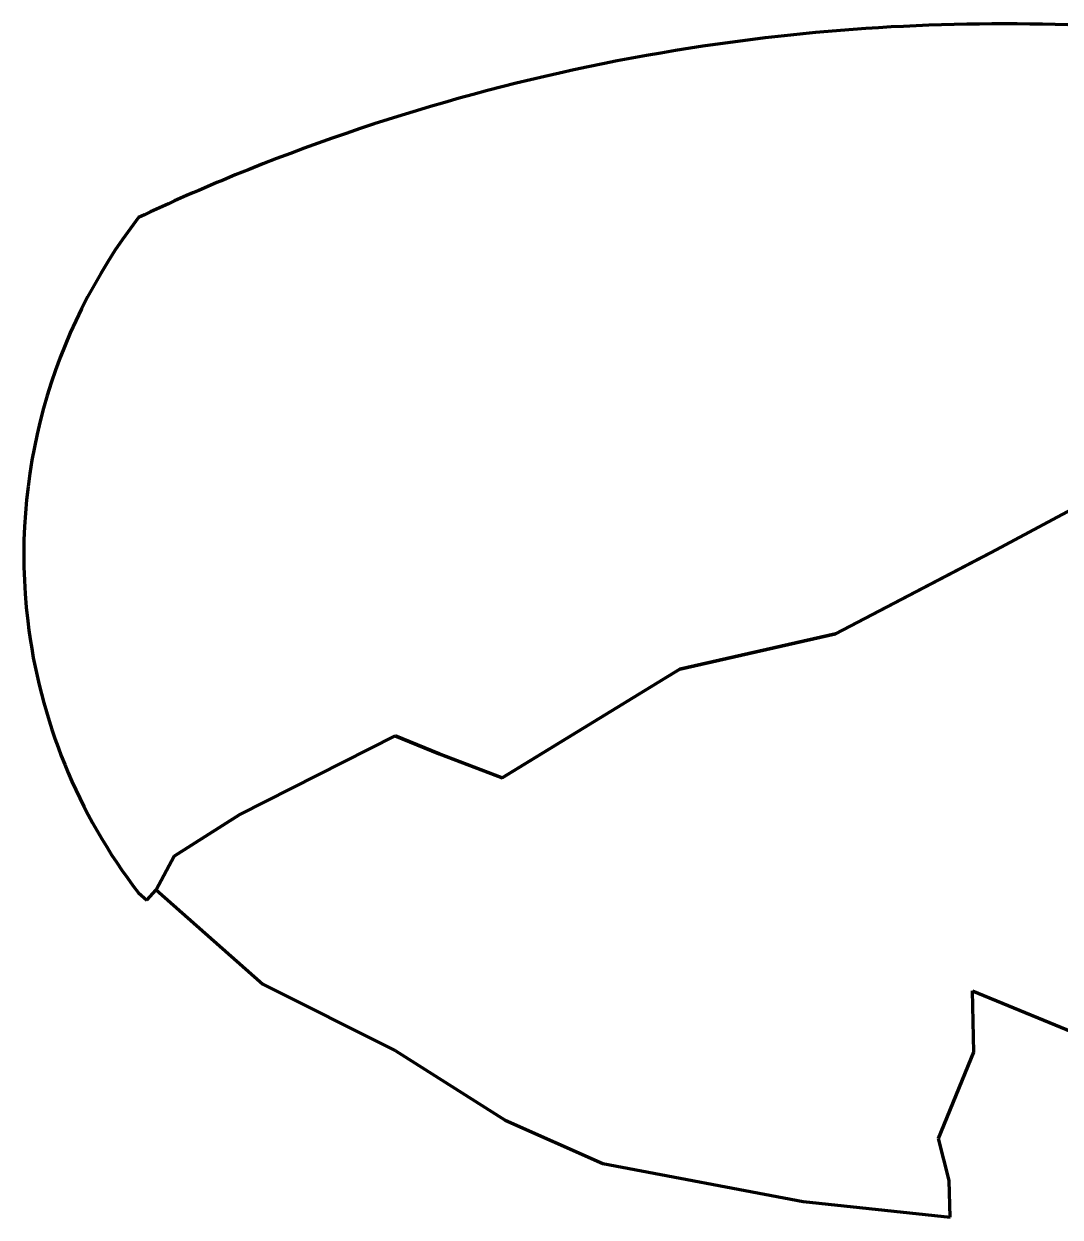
# Model space of a CAD drawing. Header units: inches. Extents: x 4096 to 6070, y 2882 to 5388.
# Drawn here: x 4113.7 to 4260.8, y 3478 to 3647.3 of the extents above; entities that cross this region are included whole.
import ezdxf

# ---------------------------------------------------------------- set-up
doc = ezdxf.new("R2010")
doc.units = ezdxf.units.IN
doc.header["$MEASUREMENT"] = 0
doc.linetypes.add('A_CONTINUOUS_LINE', pattern=[0])
doc.layers.add('commercial', color=11, linetype='A_CONTINUOUS_LINE', lineweight=18)
doc.layers.add('Hatch residential', color=51, linetype='Continuous', lineweight=15)

# ---------------------------------------------------------------- blocks, each defined once
blk = doc.blocks.new('residential')
at = {"layer": 'Hatch residential', "lineweight": 90}
for p, q in [((4266.82, 3580.77), (4251.03, 3572.34)), ((4251.03, 3572.34), (4228.96, 3560.79)), ((4228.96, 3560.79), (4206.83, 3555.76)), ((4206.83, 3555.76), (4181.61, 3540.36)), ((4166.45, 3546.3), (4144.4, 3535.15)), ((4172.69, 3543.75), (4166.45, 3546.3)), ((4181.61, 3540.36), (4172.69, 3543.75)), ((4144.4, 3535.15), (4135.07, 3529.23)), ((4135.07, 3529.23), (4132.53, 3524.48)), ((4132.53, 3524.48), (4147.67, 3511.1)), ((4147.67, 3511.1), (4166.43, 3501.68)), ((4248.39, 3510.14), (4268.38, 3501.89)), ((4248.59, 3501.41), (4248.39, 3510.14)), ((4248.39, 3510.14), (4248.39, 3510.14)), ((4166.43, 3501.68), (4182.04, 3491.78)), ((4243.59, 3489.17), (4248.59, 3501.41)), ((4182.04, 3491.78), (4195.9, 3485.63)), ((4245.07, 3483.22), (4243.59, 3489.17)), ((4195.9, 3485.63), (4224.37, 3480.24)), ((4245.21, 3478.03), (4245.07, 3483.22)), ((4224.37, 3480.24), (4245.21, 3478.03))]:
    blk.add_line(p, q, dxfattribs=at)
blk = doc.blocks.new('commercial')
at = {"layer": 'commercial', "lineweight": 90}
for p, q in [((4208.32, 3643.85), (4208.32, 3643.85)), ((4143.75, 3625.87), (4143.75, 3625.87)), ((4251.03, 3572.34), (4266.82, 3580.77)), ((4249.46, 3571.52), (4251.03, 3572.34)), ((4228.96, 3560.79), (4249.46, 3571.52)), ((4206.83, 3555.76), (4228.96, 3560.79)), ((4204.82, 3554.53), (4206.83, 3555.76)), ((4181.61, 3540.36), (4204.82, 3554.53)), ((4144.4, 3535.15), (4166.45, 3546.3)), ((4166.45, 3546.3), (4172.69, 3543.75)), ((4172.69, 3543.75), (4181.61, 3540.36)), ((4135.07, 3529.23), (4144.4, 3535.15)), ((4132.53, 3524.48), (4135.07, 3529.23)), ((4131.2, 3522.98), (4132.53, 3524.48)), ((4130.02, 3524.03), (4131.2, 3522.98))]:
    blk.add_line(p, q, dxfattribs=at)
for centre, radius, start, end in [((4252.83, 3359.07), 288.24, 87.481, 98.8828), ((4252.83, 3359.07), 288.24, 98.8828, 112.2365), ((4252.83, 3359.07), 288.24, 112.2365, 115.2184), ((4192.37, 3571.93), 78.64, 142.468, 186.7918), ((4192.37, 3571.93), 78.64, 186.7918, 217.532)]:
    blk.add_arc(centre, radius, start, end, dxfattribs=at)

msp = doc.modelspace()

# ---------------------------------------------------------------- block references
at = {"layer": 'commercial', "color": 0, "lineweight": 90}
msp.add_blockref('commercial', (0, 0), dxfattribs=at)
at = {"layer": 'Hatch residential', "color": 0, "lineweight": 90}
msp.add_blockref('residential', (0, 0), dxfattribs=at)

doc.saveas('drawing.dxf')
